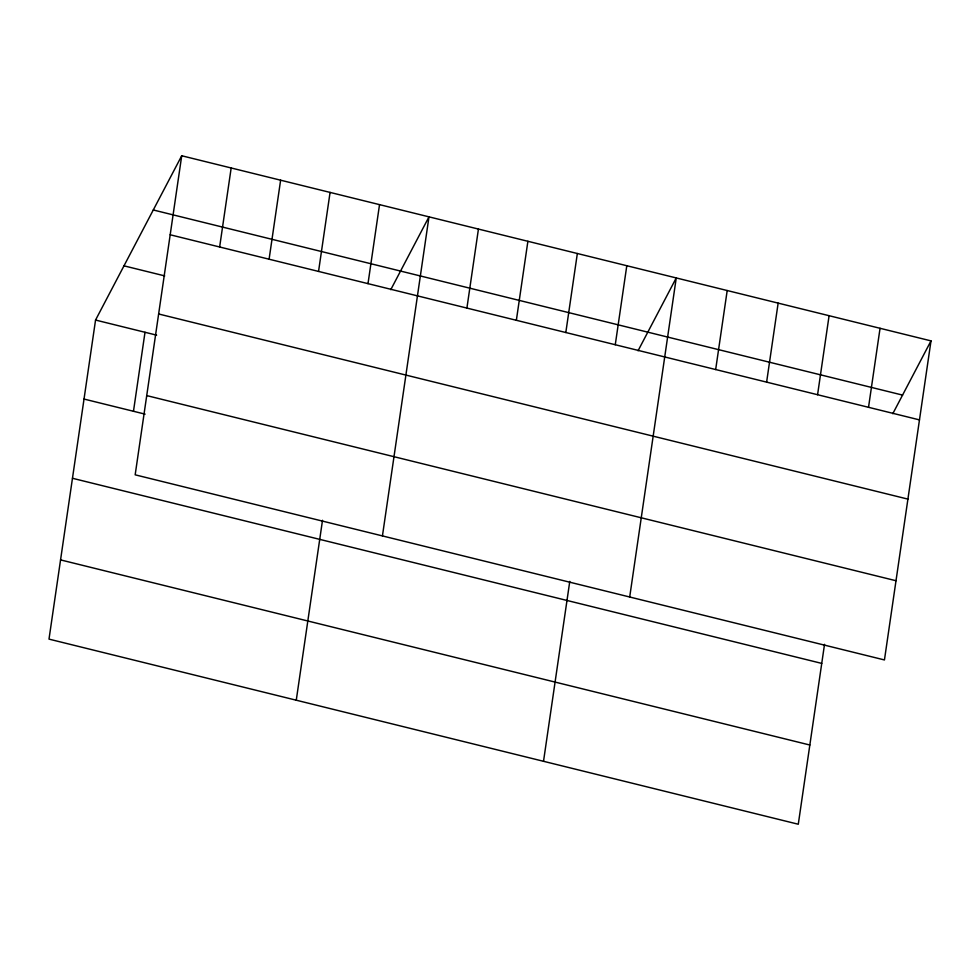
<?xml version="1.0" encoding="UTF-8"?>
<svg xmlns="http://www.w3.org/2000/svg" width="980" height="980" viewBox="0 0 980 980"><rect width="100%" height="100%" fill="white"/><g stroke="black" fill="none" stroke-linecap="round" stroke-linejoin="round"><path stroke-width="1.47" d="M181.717 155.759L135.167 474.822L884.45 659.944L931 340.881L181.717 155.759L95.55 320.056L49 639.119L798.284 824.241L824.523 644.326M133.476 411.269L145.003 332.269M219.643 246.985L231.17 167.984M269.096 259.198L280.623 180.198M318.549 271.423L330.076 192.411M296.266 700.21L322.506 520.294M368.002 283.637L379.53 204.636M382.433 535.913L428.983 216.85L390.775 289.688M466.909 308.075L478.436 229.075M516.362 320.288L527.889 241.288M565.815 332.514L577.343 253.514M543.52 761.301L569.772 581.385M615.269 344.727L626.796 265.727M629.699 597.004L676.249 277.94L638.041 350.779M715.67 369.534L727.197 290.533M766.617 382.127L778.145 303.126M817.577 394.72L829.092 315.707M868.525 407.3L880.052 328.3M892.792 413.719L931 340.881M153.284 209.977L902.568 395.099M170.189 234.771L919.473 419.893M123.982 265.837L164.714 275.894M158.638 313.98L907.921 499.114M95.55 320.056L156.629 335.148M146.731 395.602L896.014 580.736M84.023 399.056L145.114 414.148M72.459 478.277L821.742 663.399M60.552 559.899L809.835 745.02"/></g></svg>
